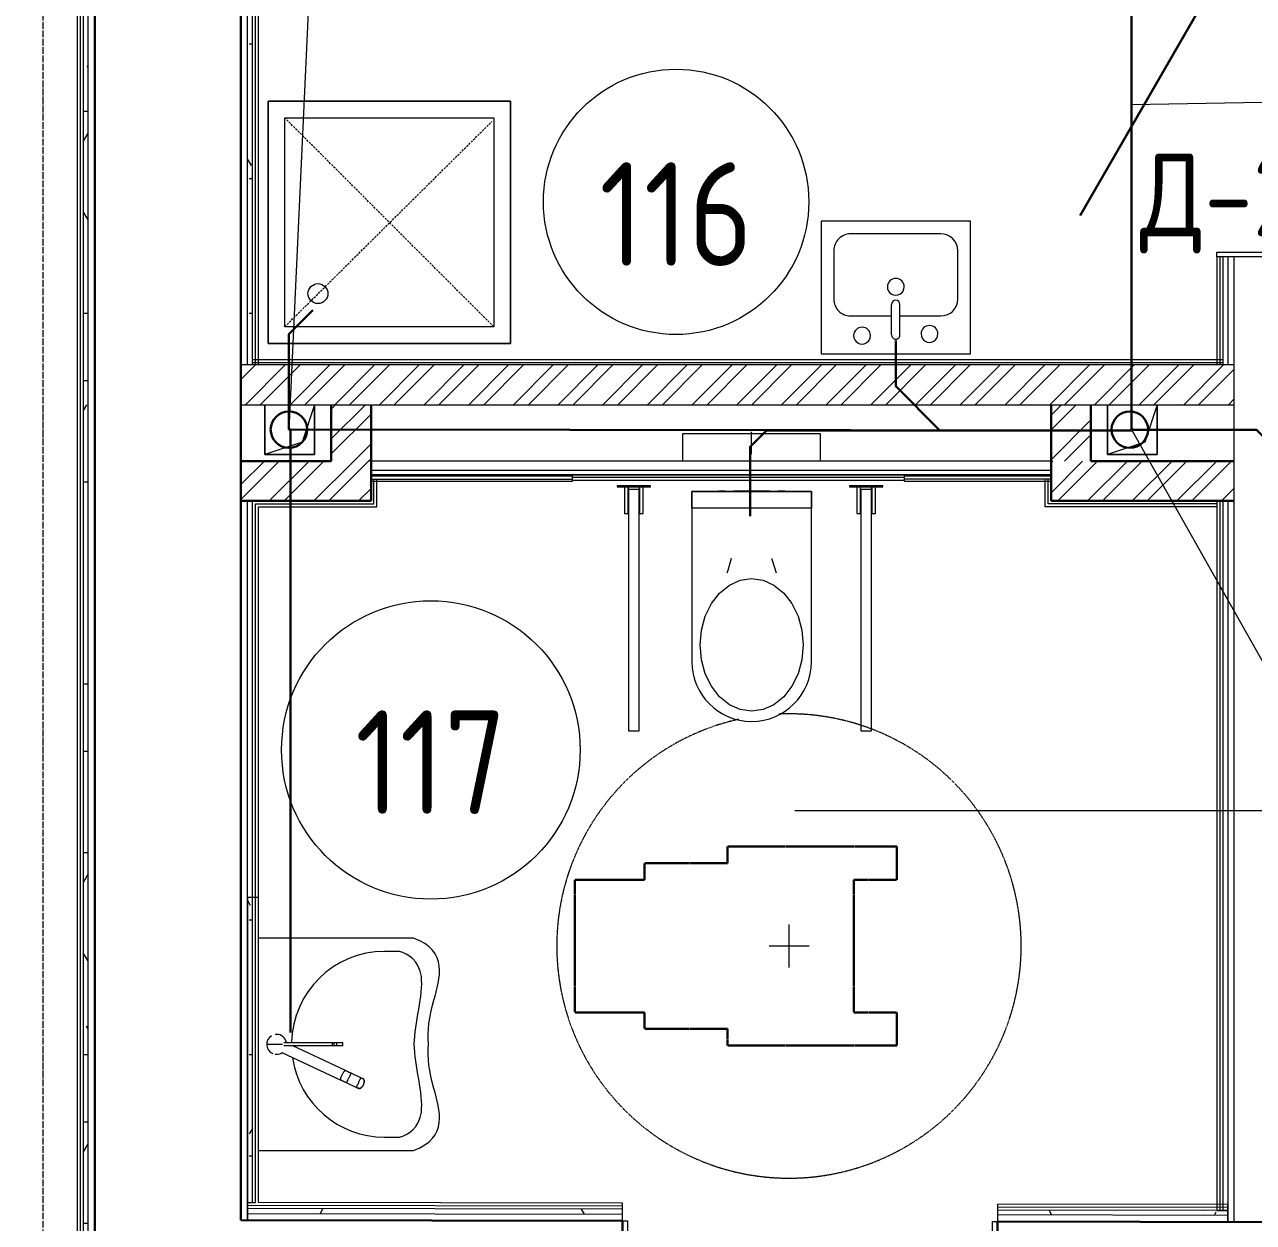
# Model space of a CAD drawing. Header units: millimetres. Extents: x -10178924 to 11692288, y -947381 to 58396.
# Drawn here: x 10093 to 13798, y -78533 to -74922 of the extents above; entities that cross this region are included whole.
import ezdxf
from ezdxf import colors
from ezdxf.entities.mleader import LeaderData, LeaderLine
from ezdxf.math import Vec2, Vec3

# ---------------------------------------------------------------- set-up
doc = ezdxf.new("R2010")
doc.units = ezdxf.units.MM
for name, pattern in [('200_ШТРИХ__ш1_п0_6_', [1.6, 1, -0.6]), ('ADSK_Линия сетки', [25, 20, -2.5, 0, -2.5]), ('HIDDEN', [9.525, 6.35, -3.175])]:
    doc.linetypes.add(name, pattern=pattern)
for name, color, linetype, lineweight in [('!К1', 32, 'Continuous', 30), ('Аннотация', 7, 'Continuous', 18), ('Выноски ВК', 7, 'Continuous', 0), ('Двери', 7, 'Continuous', 9), ('Марки дверей', 7, 'Continuous', 20), ('Мебель', 7, 'Continuous', 18), ('Обобщенные модели', 7, 'Continuous', 18), ('Оси', 253, 'Continuous', 9), ('Перекрытие', 7, 'Continuous', 18), ('Сантехника', 7, 'Continuous', 18), ('Стены внутренние', 7, 'Continuous', 18), ('Стены несущие', 7, 'Continuous', 30), ('Стены отделка', 7, 'Continuous', 30), ('Стены перегородки', 7, 'Continuous', 30), ('Стены штриховка', 7, 'Continuous', 9), ('ШТРИХОВКА', 252, 'Continuous', 15)]:
    doc.layers.add(name, color=color, linetype=linetype, lineweight=lineweight)
doc.layers.add('Линии', color=7, linetype='Continuous', lineweight=9, true_color=0x00a600)
doc.styles.add('GOST Common', font='GOST_Common.ttf', dxfattribs={"width": 0.9, "height": 350})
doc.styles.add('GOST Common_2', font='GOST_Common.ttf', dxfattribs={"width": 0.9, "height": 250})
doc.styles.add('PDF ISOCPEUR', font='isocpeur.ttf')
pattern_1 = [(0, (0, -66749.99), (406.4, 101.6), [33.528, -271.272, 33.528, -271.272, -1625.6]), (0, (0, -66749.99), (406.4, 101.6), [-609.6, 33.528, -576.072, 33.528, -271.272, -711.2]), (0, (0, -66749.99), (406.4, 101.6), [-1524, 33.528, -169.672, 33.528, -474.472]), (120, (152.4, -66699.19), (-291.1882, 301.15272), [33.528, -271.272, 33.528, -271.272, -1625.6]), (120, (152.4, -66699.19), (-291.1882, 301.15272), [-609.6, 33.528, -576.072, 33.528, -271.272, -711.2]), (120, (152.4, -66699.19), (-291.1882, 301.15272), [-1524, 33.528, -169.672, 33.528, -474.472]), (240, (203.2, -66495.99), (-115.2118, -402.75272), [33.528, -271.272, 33.528, -271.272, -1625.6]), (240, (203.2, -66495.99), (-115.2118, -402.75272), [-609.6, 33.528, -576.072, 33.528, -271.272, -711.2]), (240, (203.2, -66495.99), (-115.2118, -402.75272), [-1524, 33.528, -169.672, 33.528, -474.472])]
pattern_2 = [(45, (-80646.05, -67076.06), (-67.35192, 67.35192), []), (45, (-80601.15, -67076.06), (-67.35192, 67.35192), [])]

# ---------------------------------------------------------------- blocks, each defined once
blk = doc.blocks.new('оси')
at = {"layer": 'Оси', "linetype": 'ADSK_Линия сетки'}
blk.add_line((16650, -2196.5), (16650, 23921.3), dxfattribs=at)
blk = doc.blocks.new('AC_Дверь_Однопольная_Деревянная - 900х2100Н композитная Д-22л-3421820-План 1-го этажа')
at = {"layer": 'Двери', "lineweight": 30}
blk.add_line((465, 60), (-340.4, 525), dxfattribs=at)
blk = doc.blocks.new('132_МГН_Поручень для унитаза_тип откидной - ПР 1Р-628968-План 1-го этажа')
at = {"layer": 'Обобщенные модели'}
for p, q in [((-16, 738), (-16, 9.5)), ((16, 738), (-16, 738)), ((16, 9.5), (16, 738)), ((-28.2, 83), (-28.2, 3)), ((-17, 83), (-28.2, 83)), ((-17, 3), (-17, 83)), ((17, 83), (17, 3)), ((28.2, 83), (17, 83)), ((28.2, 3), (28.2, 83)), ((-50, 3), (-50, 0)), ((50, 3), (-50, 3)), ((-17, 3), (-28.2, 3)), ((-16, 9.5), (-16.6, 8.9)), ((-16.6, 8.9), (-16.6, 4.2)), ((16, 9.5), (-16, 9.5)), ((16, 9.5), (16.6, 8.9)), ((16.6, 8.9), (16.6, 4.2)), ((28.2, 3), (17, 3)), ((50, 0), (50, 3)), ((-50, 0), (50, 0))]:
    blk.add_line(p, q, dxfattribs=at)
for centre, start, end in [((-15.3, 4.2), 180, 270), ((15.3, 4.2), 270, 360)]:
    blk.add_arc(centre, 1.24, start, end, dxfattribs=at)
blk = doc.blocks.new('FRT_2D_Символ _разворот МГН_1 - D1_4_Символ доступности разворота МГН _360__-693523-План 1-го этажа')
at = {"layer": 'Мебель', "color": 98, "linetype": '200_ШТРИХ__ш1_п0_6_', "lineweight": 30, "true_color": 0x004000}
for p, q in [((-300, 325.4), (-300, -185.8)), ((-300, 325.4), (-200, 325.4)), ((-200, 195.4), (-200, 325.4)), ((200, 325.4), (300, 325.4)), ((200, 195.4), (200, 325.4)), ((300, 325.4), (300, -185.8)), ((-200, 195.4), (200, 195.4)), ((-300, -185.8), (-250, -185.8)), ((-250, -185.8), (-250, -435.8)), ((300, -185.8), (250, -185.8)), ((250, -185.8), (250, -435.8)), ((-200, -435.8), (-250, -435.8)), ((-200, -435.8), (-200, -645.8)), ((200, -435.8), (250, -435.8)), ((200, -435.8), (200, -645.8)), ((-200, -645.8), (200, -645.8))]:
    blk.add_line(p, q, dxfattribs=at)
at = {"layer": 'Мебель'}
for p, q in [((0, 60.4), (0, -59.6)), ((-65, 0), (65, 0))]:
    blk.add_line(p, q, dxfattribs=at)
at = {"layer": 'Мебель', "color": 1, "linetype": '200_ШТРИХ__ш1_п0_6_', "lineweight": 9, "true_color": 0xff0000}
for start, end in [(360, 182.5419), (192.5117, 360)]:
    blk.add_arc((0, 0), 700, start, end, dxfattribs=at)
blk = doc.blocks.new('SND_Умывальник МГН_Jika - гибкая подводка_ 640х550х165 PN6_3_ ХВ_ГВ накидная гайка BP DN15_ К-гл_кон_ П DN 50-701490-План 1-го этажа')
at = {"layer": 'Сантехника'}
for p, q in [((-320, 468), (-320, 0.1)), ((320, 0.1), (320, 468)), ((-280, 425), (-280, 380)), ((280, 380), (280, 425)), ((100.7, 308.9), (87.1, 279.9)), ((103.7, 314.7), (104, 316.1)), ((79, 262.4), (5, 103.7)), ((116.3, 266.3), (129.8, 295.3)), ((-5, 236.8), (-5, 254.9)), ((5, 254.9), (-5, 254.9)), ((-5, 228.7), (-5, 236.8)), ((5, 236.8), (-5, 236.8)), ((-5, 222.8), (-5, 228.7)), ((5, 228.7), (-5, 228.7)), ((-5, 77.2), (-5, 222.8)), ((-5, 222.8), (5, 222.8)), ((5, 254.9), (5, 236.8)), ((5, 236.8), (5, 228.7)), ((5, 228.7), (5, 222.8)), ((5, 222.8), (5, 77)), ((24.9, 70.3), (108.1, 248.8)), ((0, 25), (0, 72.9))]:
    blk.add_line(p, q, dxfattribs=at)
at = {"layer": 'Сантехника', "flags": 128}
for points in [[(100.7, 308.9), (102.9, 313.7), (104, 316.1)], [(104, 316.1), (102.9, 313.7), (100.7, 308.9)], [(104, 316.1), (104.9, 317.3), (106.2, 318.3)], [(108, 318.9), (110.1, 319.2), (112.5, 319.2), (115.1, 318.8), (117.8, 318.1), (120.6, 317.1), (123.3, 315.9), (125.8, 314.4), (128.1, 312.8), (130.1, 311), (131.6, 309.2), (132.7, 307.4), (133.4, 305.6), (133.5, 304), (133.2, 302.5)], [(133.2, 302.5), (132, 300.1), (129.8, 295.3)], [(129.8, 295.3), (132, 300.1), (133.2, 302.5)], [(133.2, 302.5), (132.3, 301.3), (131, 300.4)], [(79, 262.4), (83, 270.9), (87.1, 279.9)], [(87.1, 279.9), (83, 270.9), (79, 262.4)], [(116.3, 266.3), (112.1, 257.3), (108.1, 248.8)], [(108.1, 248.8), (112.1, 257.3), (116.3, 266.3)]]:
    blk.add_lwpolyline(points, dxfattribs=at)
at = {"layer": 'Сантехника'}
for centre, radius, start, end in [((0, 380), 280, 180, 268.975), ((0, 380), 280, 278.3259, 360), ((0, 55), 30, 99.6593, 180), ((0, 55), 30, 180, 188.8637), ((0, 55), 30, 210, 336.7227), ((0, 55), 30, 0, 32.9544), ((0, 55), 30, 351.9056, 0)]:
    blk.add_arc(centre, radius, start, end, dxfattribs=at)
for points, knots in [([(0, 512.9), (-41.2, 508.8), (-131.1, 523.5), (-281.1, 574.8), (-320, 468)], [-0.715552, -0.715552, -0.715552, -0.715552, -0.3972744, 0, 0, 0, 0]), ([(320, 468), (281.1, 574.8), (131.1, 523.5), (41.2, 508.8), (0, 512.9)], [-0.715552, -0.715552, -0.715552, -0.715552, -0.3182776, 0, 0, 0, 0]), ([(0, 470), (-61.7, 470), (-229.3, 523.4), (-272.8, 450.8), (-280, 425)], [0, 0, 0, 0, 0.3523534, 0.6664917, 0.6664917, 0.6664917, 0.6664917]), ([(280, 425), (272.8, 450.8), (229.3, 523.4), (61.7, 470), (0, 470)], [0, 0, 0, 0, 0.3141383, 0.6664917, 0.6664917, 0.6664917, 0.6664917]), ([(129.8, 295.3), (129.8, 295.3), (129.5, 295.5), (128.2, 296.2), (126.6, 296.9), (124.9, 297.7), (123.1, 298.6), (120.5, 299.9), (117.3, 301.4), (113.3, 303.2), (109.4, 305), (106.3, 306.5), (103.9, 307.5), (102.4, 308.2), (101, 308.8), (100.7, 308.9), (100.7, 308.9)], [-1, -1, -1, -1, -0.944444, -0.888889, -0.833333, -0.777778, -0.722222, -0.666667, -0.555556, -0.444444, -0.333333, -0.222222, -0.166667, -0.111111, -0.055556, 0, 0, 0, 0]), ([(133.2, 302.5), (133.5, 303.2), (133.7, 304.6), (133.1, 306.7), (132.1, 308.6), (130.8, 310.3), (129.2, 311.9), (127.5, 313.3), (125.7, 314.5), (123.3, 315.9), (120, 317.5), (115.9, 318.8), (112.3, 319.3), (109.4, 319.2), (107.3, 318.8), (105.3, 317.8), (104.3, 316.8), (104, 316.1)], [0, 0, 0, 0, 0.055556, 0.111111, 0.166667, 0.222222, 0.277778, 0.333333, 0.388889, 0.444444, 0.555556, 0.666667, 0.777778, 0.833333, 0.888889, 0.944444, 1, 1, 1, 1]), ([(130.4, 300.1), (130.6, 300.2), (131.1, 300.4), (132.1, 301.1), (132.8, 301.9), (133.2, 302.5)], [0.902576, 0.902576, 0.902576, 0.902576, 0.91666667, 0.94444444, 1, 1, 1, 1]), ([(108.1, 248.8), (108, 248.6), (107.6, 248.3), (106.6, 248.1), (105.3, 248.1), (104, 248.3), (102.6, 248.6), (100.5, 249.1), (97.6, 250.1), (94, 251.5), (90.1, 253.3), (86.3, 255.4), (83.3, 257.3), (81.3, 258.9), (79.9, 260.1), (79, 261.4), (78.8, 262.1), (79, 262.4)], [-1, -1, -1, -1, -0.958333, -0.916667, -0.875, -0.833333, -0.791667, -0.75, -0.666667, -0.555556, -0.444444, -0.333333, -0.222222, -0.166667, -0.111111, -0.055556, 0, 0, 0, 0]), ([(116.3, 266.3), (116.2, 266.3), (115.9, 266.4), (114.6, 267), (113, 267.7), (111.3, 268.5), (109.4, 269.4), (106.8, 270.5), (103.6, 272), (99.6, 273.9), (96.1, 275.6), (93.4, 276.8), (91.6, 277.7), (90.3, 278.3), (89.1, 278.8), (88.1, 279.4), (87.3, 279.7), (87.1, 279.9), (87.1, 279.9)], [0, 0, 0, 0, 0.055556, 0.111111, 0.166667, 0.222222, 0.277778, 0.333333, 0.444444, 0.555556, 0.666667, 0.75, 0.791667, 0.833333, 0.875, 0.916667, 0.958333, 1, 1, 1, 1])]:
    blk.add_open_spline(points, degree=3, knots=knots, dxfattribs=at)
blk.add_open_spline([(104, 316.1), (103.8, 315.7), (103.7, 315.2), (103.7, 314.7)], degree=3, dxfattribs=at)
blk = doc.blocks.new('SND_Унитаз_Jika_Olymp_с_инсталяцией - Унитаз_ выпуск прямой_ установка на пол_693х360х360_ PN30_12_ ХВ резьба HP DN15_ К гл_ кон П DN100-701491-План 1-го этажа')
at = {"layer": 'Сантехника'}
for p, q in [((0, -61.7), (0, 6.3)), ((-208, 0), (-208, -82.1)), ((208, 0), (-208, 0)), ((208, -82.1), (208, 0)), ((-327.5, -125), (-327.5, -122.1)), ((-255, -122.1), (-255, -125)), ((255, -125), (255, -122.1)), ((327.5, -122.1), (327.5, -125)), ((-180, -174), (-180, -687.1)), ((180, -174), (-180, -174)), ((-180, -174), (180, -174)), ((-180, -224), (-180, -174)), ((-100, -173), (-100, -174)), ((-80, -173), (-100, -173)), ((-80, -173), (-100, -173)), ((-80, -174), (-80, -173)), ((-55, -173), (-55, -174)), ((55, -173), (-55, -173)), ((-53.1, -173), (-55, -173)), ((55, -173), (53.1, -173)), ((55, -174), (55, -173)), ((80, -173), (80, -174)), ((100, -173), (80, -173)), ((100, -173), (80, -173)), ((100, -174), (100, -173)), ((180, -687.1), (180, -174)), ((180, -174), (180, -224)), ((180, -224), (-180, -224))]:
    blk.add_line(p, q, dxfattribs=at)
at = {"layer": 'Сантехника', "flags": 128}
for points in [[(-61.7, -376.2), (-71.7, -411.6), (-75, -420.3)], [(75, -420.3), (62.3, -378.9), (61.7, -376.2)], [(0, -836.5), (-34.5, -831.5), (-67.3, -816.7), (-96.6, -792.9), (-121.2, -761.2), (-139.7, -723.3), (-151.1, -681), (-155, -636.5), (-151.1, -592), (-139.7, -549.7), (-121.2, -511.8), (-96.6, -480.1), (-67.3, -456.3), (-34.5, -441.5), (0, -436.5)], [(0, -436.5), (34.5, -441.5), (67.3, -456.3), (96.6, -480.1), (121.2, -511.8), (139.7, -549.7), (151.1, -592), (155, -636.5), (151.1, -681), (139.7, -723.3), (121.2, -761.2), (96.6, -792.9), (67.3, -816.7), (34.5, -831.5), (0, -836.5)]]:
    blk.add_lwpolyline(points, dxfattribs=at)
at = {"layer": 'Сантехника'}
blk.add_arc((0, -687.1), 180, 180, 360, dxfattribs=at)
blk = doc.blocks.new('Shower Tray _1_ - 730 x 730mm-V7-План 1-го этажа')
at = {"layer": 'Сантехника'}
for p, q in [((-365, 365), (-365, -365)), ((365, 365), (-365, 365)), ((-365, -365), (-365, 365)), ((-365, 365), (365, 365)), ((365, -365), (365, 365)), ((365, 365), (365, -365)), ((-315, -315), (-315, 315)), ((-315, 315), (315, 315)), ((315, 315), (315, -315)), ((315, -315), (-315, -315)), ((-365, -365), (365, -365)), ((365, -365), (-365, -365))]:
    blk.add_line(p, q, dxfattribs=at)
at = {"layer": 'Сантехника', "color": 8, "linetype": 'HIDDEN', "lineweight": 9, "true_color": 0x808080}
for p, q in [((-315, -315), (315, 315)), ((-315, 315), (304.3, -309.7))]:
    blk.add_line(p, q, dxfattribs=at)
at = {"layer": 'Сантехника'}
blk.add_circle((-215, 215), 30, dxfattribs=at)
blk = doc.blocks.new('Sink - Kitchen _11_ - 450 x 400mm-658719-План 1-го этажа')
at = {"layer": 'Сантехника'}
for p, q in [((240.7, 202.3), (-209.3, 202.3)), ((-209.3, 202.3), (-209.3, -197.7)), ((-209.3, 202.3), (-209.3, -197.7)), ((240.7, 202.3), (-209.3, 202.3)), ((240.7, -197.7), (240.7, 202.3)), ((240.7, -197.7), (240.7, 202.3)), ((3, 145.2), (3, 53.1)), ((28.4, 145.2), (28.4, 53.1)), ((3, 88), (-120.4, 88)), ((151.8, 88), (28.4, 88)), ((-171.2, 37.2), (-171.2, -108.8)), ((202.6, -108.8), (202.6, 37.2)), ((-120.4, -159.6), (151.8, -159.6)), ((-209.3, -197.7), (240.7, -197.7)), ((-209.3, -197.7), (240.7, -197.7))]:
    blk.add_line(p, q, dxfattribs=at)
for centre, radius, start, end in [((-85.9, 142.1), 25.4, 360, 180), ((15.7, 145.2), 12.7, 360, 180), ((117.3, 147.3), 25.4, 360, 180), ((-85.9, 142.1), 25.4, 180, 0), ((117.3, 147.3), 25.4, 180, 0), ((-120.4, 37.2), 50.8, 90, 180), ((151.8, 37.2), 50.8, 360, 90), ((15.7, 53.1), 12.7, 180, 0), ((15.7, 0), 25.4, 360, 180), ((15.7, 0), 25.4, 180, 0), ((-120.4, -108.8), 50.8, 180, 270), ((151.8, -108.8), 50.8, 270, 0)]:
    blk.add_arc(centre, radius, start, end, dxfattribs=at)
blk = doc.blocks.new('GM_Отверстие прямоугольное _в плите_ - Отверстие-V18-План 1-го этажа')
at = {"layer": 'Обобщенные модели'}
for p, q in [((-75, -75), (-75, 75)), ((-75, 75), (75, 75)), ((75, 75), (-75, 75)), ((-75, 75), (-75, -75)), ((-37.5, 37.5), (75, 75)), ((75, 75), (75, -75)), ((75, -75), (75, 75)), ((-75, -75), (-37.5, 37.5))]:
    blk.add_line(p, q, dxfattribs=at)
for start, end in [(360, 180), (180, 360), (60, 165), (300, 360), (195, 270)]:
    blk.add_arc((0, 0), 2.5, start, end, dxfattribs=at)
blk = doc.blocks.new('1 этаж')
at = {"layer": 'Стены внутренние', "lineweight": 9}
h = blk.add_hatch(dxfattribs=at)
h.set_pattern_fill('FP_12', color=256, style=0, pattern_type=2)
h.set_pattern_definition(pattern_1)
h.paths.add_polyline_path([(10270, -53754.7), (10285, -53754.7), (10284.6, -46684.8), (10270, -46684.8), (10270, -53373.1)])
h = blk.add_hatch(dxfattribs=at)
h.set_pattern_fill('FP_12', color=256, style=0, pattern_type=2)
h.set_pattern_definition(pattern_1)
h.paths.add_polyline_path([(10765, -50893.3), (10780, -50893.3), (10780, -49356.4), (10765, -49356.4), (10765, -50892.1)])
h = blk.add_hatch(dxfattribs=at)
h.set_pattern_fill('FP_12', color=256, style=0, pattern_type=2)
h.set_pattern_definition(pattern_1)
h.paths.add_polyline_path([(10780.1, -53355.3), (10780, -52435.4), (10765.1, -52435.4), (10765.1, -53355.3)])
h = blk.add_hatch(dxfattribs=at)
h.set_pattern_fill('FP_12', color=256, style=0, pattern_type=2)
h.set_pattern_definition(pattern_1)
h.paths.add_polyline_path([(13720, -53394.3), (13720, -53379.3), (13318.9, -53378.5), (13026, -53377.9), (13026, -53392.9), (13705, -53394.3)])
h.paths.add_polyline_path([(11896, -53390.6), (11896, -53375.6), (10765, -53373.3), (10765, -53388.3), (11896, -53390.6)])
at = {"layer": 'Стены штриховка', "lineweight": 9}
h = blk.add_hatch(dxfattribs=at)
h.set_pattern_fill('ANSI32', color=256, scale=10)
h.set_pattern_definition([(45, (-32053.86, -66749.99), (-67.35192, 67.35192), []), (45, (-32008.96, -66749.99), (-67.35192, 67.35192), [])])
h.paths.add_polyline_path([(13740, -50829.8), (10745, -50829.8), (10745, -50949.8), (13740, -50949.8)])
h.paths.add_polyline_path([(13740, -51119.8), (13740, -51239.8), (13187.5, -51239.8), (13187.5, -51119.8)])
h = blk.add_hatch(dxfattribs=at)
h.set_pattern_fill('ANSI32', color=256, scale=10)
h.set_pattern_definition(pattern_2)
h.paths.add_polyline_path([(11137.5, -50949.8), (11017.5, -50949.8), (11017.5, -51119.8), (11137.5, -51119.8)])
h = blk.add_hatch(dxfattribs=at)
h.set_pattern_fill('ANSI32', color=256, scale=10)
h.set_pattern_definition([(45, (-80433.92, -67076.06), (-67.35192, 67.35192), []), (45, (-80389.02, -67076.06), (-67.35192, 67.35192), [])])
h.paths.add_polyline_path([(13187.5, -50949.8), (13307.5, -50949.8), (13307.5, -51119.8), (13187.5, -51119.8)])
h = blk.add_hatch(dxfattribs=at)
h.set_pattern_fill('ANSI32', color=256, scale=10)
h.set_pattern_definition(pattern_2)
h.paths.add_polyline_path([(10745, -51119.8), (10745, -51239.8), (11137.5, -51239.8), (11137.5, -51119.8)])
at = {"layer": 'Линии', "color": 7}
for centre, radius in [((12057.2, -50338.2), 400), ((11317.9, -51990.7), 450)]:
    blk.add_circle(centre, radius, dxfattribs=at)
at = {"layer": 'Перекрытие'}
for p, q in [((13687, -50503.8), (13687, -50489.8)), ((13687, -50489.8), (13880, -50489.8)), ((11896, -53410.6), (11911, -53410.6)), ((11911, -53410.6), (11909.9, -53940.6)), ((13009.9, -53942.9), (13011, -53412.9)), ((13011, -53412.9), (13026, -53412.9))]:
    blk.add_line(p, q, dxfattribs=at)
at = {"layer": 'Стены несущие'}
for p, q in [((10305, -46647.5), (10305, -54086.2)), ((10745, -53408.3), (10745, -46647.5)), ((11017.5, -50949.8), (11017.5, -51119.8)), ((11137.5, -51239.8), (11137.5, -50949.8)), ((13187.5, -51239.8), (13187.5, -50949.8)), ((13307.5, -50949.8), (13307.5, -51119.8)), ((11017.5, -51119.8), (10745, -51119.8)), ((13740, -51119.8), (13307.5, -51119.8)), ((10745, -51239.8), (11137.5, -51239.8)), ((13740, -51239.8), (13187.5, -51239.8)), ((11896, -53410.6), (10745, -53408.3)), ((11894.9, -53940.6), (11896, -53410.6)), ((13026, -53412.9), (13024.9, -53942.9)), ((13026, -53412.9), (14311, -53415.5))]:
    blk.add_line(p, q, dxfattribs=at)
at = {"layer": 'Стены отделка', "lineweight": 9}
for p, q in [((10285, -54086.2), (10285, -46668.3)), ((10252, -46684.8), (10252, -54029.7)), ((10765, -50829.8), (10765, -49340.1)), ((10798, -50829.8), (10798, -49356.4)), ((13740, -50503.8), (13687, -50503.8)), ((13687, -50503.8), (13687, -50829.8)), ((13703.5, -50814.8), (10781.5, -50814.8)), ((13740, -50829.8), (10745, -50829.8)), ((10745, -50949.8), (13740, -50949.8)), ((13187.5, -51119.8), (11137.5, -51119.8)), ((11137.5, -51159.8), (13187.5, -51159.8)), ((11745, -51165.7), (11137.5, -51165.7)), ((11137.5, -51180.7), (11745, -51180.7)), ((11155.5, -51257.8), (11155.5, -51174.7)), ((12745, -51162.7), (11745, -51162.7)), ((11745, -51180.7), (11745, -51162.7)), ((11745, -51177.7), (12745, -51177.7)), ((12745, -51162.7), (12745, -51180.7)), ((13187.5, -51165.7), (12745, -51165.7)), ((12745, -51180.7), (13187.5, -51180.7)), ((13169.5, -51257.8), (13169.5, -51174.7)), ((10765, -53408.3), (10765, -51239.8)), ((10798, -52435.4), (10798, -51257.8)), ((10798, -51257.8), (11155.5, -51257.8)), ((13687, -51257.8), (13169.5, -51257.8)), ((13687, -51239.8), (13687, -53379.3)), ((13720, -51239.8), (13720, -53414.4)), ((10798.1, -52435.4), (10765, -52435.4)), ((10765.1, -52435.4), (10765.1, -53355.3)), ((10798.1, -53355.4), (10798.1, -52435.4)), ((10765.1, -53355.3), (10765, -53388.3)), ((11896.1, -53357.6), (10798.1, -53355.4)), ((11896, -53390.6), (11896.1, -53357.6)), ((13026.1, -53359.9), (13026, -53392.9)), ((13720.1, -53361.3), (13026.1, -53359.9)), ((13687, -53379.3), (13720, -53379.3)), ((13720, -53394.3), (13720.1, -53361.3)), ((10745, -53408.3), (10765, -53408.3)), ((10765, -53388.3), (10765, -53408.3)), ((11896, -53410.6), (11896, -53390.6)), ((13026, -53392.9), (13026, -53412.9)), ((13720, -53414.3), (13720, -53394.3)), ((13720, -53414.4), (13740, -53414.4))]:
    blk.add_line(p, q, dxfattribs=at)
at = {"layer": 'Стены перегородки', "lineweight": 18}
for p, q in [((13860, -50503.8), (13740, -50503.8)), ((13740, -53414.4), (13740, -50503.8)), ((13740, -53414.4), (13860, -53414.4))]:
    blk.add_line(p, q, dxfattribs=at)
at = {"layer": 'Стены штриховка'}
for p, q in [((10261, -46684.8), (10261, -54029.7)), ((10270, -46684.8), (10270, -54029.7)), ((10780, -50829.8), (10780, -49356.4)), ((10789, -50829.8), (10789, -49356.4)), ((13696, -50503.8), (13696, -50829.8)), ((13705, -50503.8), (13705, -50829.8)), ((13720, -50503.8), (13720, -50829.8)), ((13703.5, -50823.8), (10781.5, -50823.8)), ((11137.5, -51146.8), (13187.5, -51146.8)), ((11137.5, -51174.7), (11745, -51174.7)), ((11146.5, -51248.8), (11146.5, -51174.7)), ((11745, -51168.7), (12745, -51168.7)), ((13187.5, -51174.7), (12745, -51174.7)), ((13178.5, -51248.8), (13178.5, -51174.7)), ((10780, -52435.4), (10780, -51239.8)), ((10789, -52435.4), (10789, -51248.8)), ((10789, -51248.8), (11146.5, -51248.8)), ((13687, -51248.8), (13178.5, -51248.8)), ((13696, -51239.8), (13696, -53379.3)), ((13705, -51239.8), (13705, -53379.3)), ((10780.1, -53355.3), (10780.1, -52435.4)), ((10789.1, -53355.4), (10789.1, -52435.4)), ((11896, -53366.6), (10765, -53364.3)), ((11896, -53375.6), (10765, -53373.3)), ((10765.1, -53355.3), (10789.1, -53355.4)), ((13720, -53370.3), (13026, -53368.9)), ((13720, -53379.3), (13026, -53377.9)), ((10765, -53388.3), (11896, -53390.6)), ((13720, -53394.3), (13026, -53392.9))]:
    blk.add_line(p, q, dxfattribs=at)
blk.add_blockref('оси', (-6500.4, -68905))
at = {"layer": 'Двери', "color": 8, "true_color": 0x7f7f7f, "rotation": 90}
blk.add_blockref('AC_Дверь_Однопольная_Деревянная - 900х2100Н композитная Д-22л-3421820-План 1-го этажа', (13800, -50038.8), dxfattribs=at)
at = {"layer": 'Мебель', "color": 1, "true_color": 0xff0000, "rotation": 270}
blk.add_blockref('FRT_2D_Символ _разворот МГН_1 - D1_4_Символ доступности разворота МГН _360__-693523-План 1-го этажа', (12397.5, -52581.9), dxfattribs=at)
at = {"layer": 'Обобщенные модели', "rotation": 180}
for p in [(10892.5, -51024.8), (13432.5, -51024.8)]:
    blk.add_blockref('GM_Отверстие прямоугольное _в плите_ - Отверстие-V18-План 1-го этажа', p, dxfattribs=at)
at = {"layer": 'Сантехника'}
for name, p, rotation in [('Shower Tray _1_ - 730 x 730mm-V7-План 1-го этажа', (11192.5, -50399.8), 90), ('Sink - Kitchen _11_ - 450 x 400mm-658719-План 1-го этажа', (12735.1, -50594.3), 180), ('132_МГН_Поручень для унитаза_тип откидной - ПР 1Р-628968-План 1-го этажа', (11930, -51194.8), 180), ('132_МГН_Поручень для унитаза_тип откидной - ПР 1Р-628968-План 1-го этажа', (12630, -51194.8), 180), ('SND_Умывальник МГН_Jika - гибкая подводка_ 640х550х165 PN6_3_ ХВ_ГВ накидная гайка BP DN15_ К-гл_кон_ П DN 50-701490-План 1-го этажа', (10798, -52878.3), 270)]:
    blk.add_blockref(name, p, dxfattribs=dict(at, rotation=rotation))
blk.add_blockref('SND_Унитаз_Jika_Olymp_с_инсталяцией - Унитаз_ выпуск прямой_ установка на пол_693х360х360_ PN30_12_ ХВ резьба HP DN15_ К гл_ кон П DN100-701491-План 1-го этажа', (12285, -51037.7), dxfattribs=at)
at = {"layer": 'Аннотация', "lineweight": 9, "char_height": 312.5, "width": 520.211, "attachment_point": 5, "line_spacing_factor": 1.022766, "style": 'GOST Common'}
for s, insert in [('116', (12057.2, -50375.1)), ('117', (11317.9, -52027.6))]:
    blk.add_mtext(s, dxfattribs=dict(at, insert=insert))
at = {"layer": 'Марки дверей', "lineweight": 9, "insert": (13853.9, -50343), "char_height": 250, "width": 851.4, "attachment_point": 5, "line_spacing_factor": 1.022766, "style": 'GOST Common_2'}
blk.add_mtext('\\pxqc,t1.8,3.6,5.4,7.2,9,10.8,12.6,14.4,16.2,18,19.8,21.6,23.4,25.2,27,28.8,30.6,32.4,34.2,36,37.8,39.6,41.4,43.2,45,46.8,48.6,50.4,52.2,54,55.8,57.6;{Д-22л}', dxfattribs=at)
blk = doc.blocks.new('_None')

msp = doc.modelspace()

# ---------------------------------------------------------------- linework, layer by layer
at = {"layer": '!К1'}
for points in [[(13430, -76142.8), (13430, -74569.1)], [(10890.1, -76142.2), (10890.1, -75854.8), (10961.7, -75783.2)], [(12851.9, -76145.1), (12719.1, -76012.3), (12719.1, -75873.9)], [(10890, -76142.2), (13431.3, -76145.1)], [(10894.9, -76143.4), (10894.9, -77960.9)], [(13433.5, -76145.1), (12329.7, -76145.1), (12280.2, -76194.6), (12280.2, -76404.1)], [(13434.9, -76143.4), (13806.8, -76143.4), (13918.4, -76255)]]:
    msp.add_lwpolyline(points, dxfattribs=at)
for centre in [(10890, -76142.8), (13425, -76142.8)]:
    msp.add_circle(centre, 55, dxfattribs=at)

# ---------------------------------------------------------------- block references
at = {"layer": 'ШТРИХОВКА'}
msp.add_blockref('1 этаж', (0, -25118), dxfattribs=at)

# ---------------------------------------------------------------- leaders
at = {"layer": 'Выноски ВК', "ltscale": 50}
ml = msp.add_multileader_mtext('Standard', dxfattribs=at)
ml.set_content('Подъем К1-1 ^J%%C50', color=256, style='PDF ISOCPEUR')
ml.set_leader_properties(color=256, linetype='ByLayer', lineweight=-1)
ml.set_arrow_properties(name='NONE')
ml.build(insert=Vec2(0, 0))
ml.multileader.update_dxf_attribs({"text_left_attachment_type": 6, "text_right_attachment_type": 6, "dogleg_length": 100, "arrow_head_size": 300})
ctx = ml.context
ctx.base_point, ctx.char_height, ctx.arrow_head_size, ctx.landing_gap_size, ctx.plane_origin = Vec3(11093.7, -73911.9), 200, 300, 0, Vec3(4218.6, -72635.1)
ctx.left_attachment, ctx.right_attachment = 6, 6
notes = []
notes.append((ctx, [(0, (1, 1, 0), (10993.7, -73911.9), (1, 0), 100, [(1, [(10891.2, -76144.9)], 0, [])])]))
ctx.mtext.insert, ctx.mtext.flow_direction = Vec3(11093.7, -73671.9), 5
ml = msp.add_multileader_mtext('Standard', dxfattribs=at)
ml.set_content('Перекидка фановой \\Pтрубы', color=256, style='PDF ISOCPEUR')
ml.set_leader_properties(color=256, linetype='ByLayer', lineweight=-1)
ml.set_arrow_properties(name='NONE')
ml.build(insert=Vec2(0, 0))
ml.multileader.update_dxf_attribs({"text_left_attachment_type": 6, "text_right_attachment_type": 6, "dogleg_length": 100, "arrow_head_size": 300})
ctx = ml.context
ctx.base_point, ctx.char_height, ctx.arrow_head_size, ctx.landing_gap_size, ctx.plane_origin = Vec3(16822.2, -75108.4), 200, 300, 0, Vec3(5411, -67779.5)
ctx.left_attachment, ctx.right_attachment = 6, 6
notes.append((ctx, [(0, (1, 1, 0), (16722.2, -75108.4), (1, 0), 100, [(1, [(13430, -75162.2)], 0, [])])]))
ctx.mtext.insert, ctx.mtext.flow_direction = Vec3(16822.2, -74848.4), 5
ml = msp.add_multileader_mtext('Standard', dxfattribs=at)
ml.set_content('Подъем К1-2 ^J%%C110', color=256, style='PDF ISOCPEUR')
ml.set_leader_properties(color=256, linetype='ByLayer', lineweight=-1)
ml.set_arrow_properties(name='NONE')
ml.build(insert=Vec2(0, 0))
ml.multileader.update_dxf_attribs({"text_left_attachment_type": 6, "text_right_attachment_type": 6, "dogleg_length": 100, "arrow_head_size": 300})
ctx = ml.context
ctx.base_point, ctx.char_height, ctx.arrow_head_size, ctx.landing_gap_size, ctx.plane_origin = Vec3(14178.7, -77292.6), 200, 300, 0, Vec3(9158, -72431)
ctx.left_attachment, ctx.right_attachment = 6, 6
notes.append((ctx, [(0, (1, 1, 0), (14078.7, -77292.6), (1, 0), 100, [(1, [(13431.2, -76144.9)], 0, [])])]))
ctx.mtext.insert, ctx.mtext.flow_direction = Vec3(14178.7, -77052.6), 5
for ctx, leaders in notes:
    for number, flags, end, landing, length, lines in leaders:
        leader = LeaderData()
        leader.index, (leader.has_last_leader_line, leader.has_dogleg_vector, leader.attachment_direction) = number, flags
        leader.last_leader_point, leader.dogleg_vector, leader.dogleg_length = Vec3(end), Vec3(landing), length
        for number, points, colour, breaks in lines:
            line = LeaderLine()
            line.index, line.vertices, line.color, line.breaks = number, Vec3.list(points), colors.encode_raw_color(colour), breaks
            leader.lines.append(line)
        ctx.leaders.append(leader)

doc.saveas('drawing.dxf')
